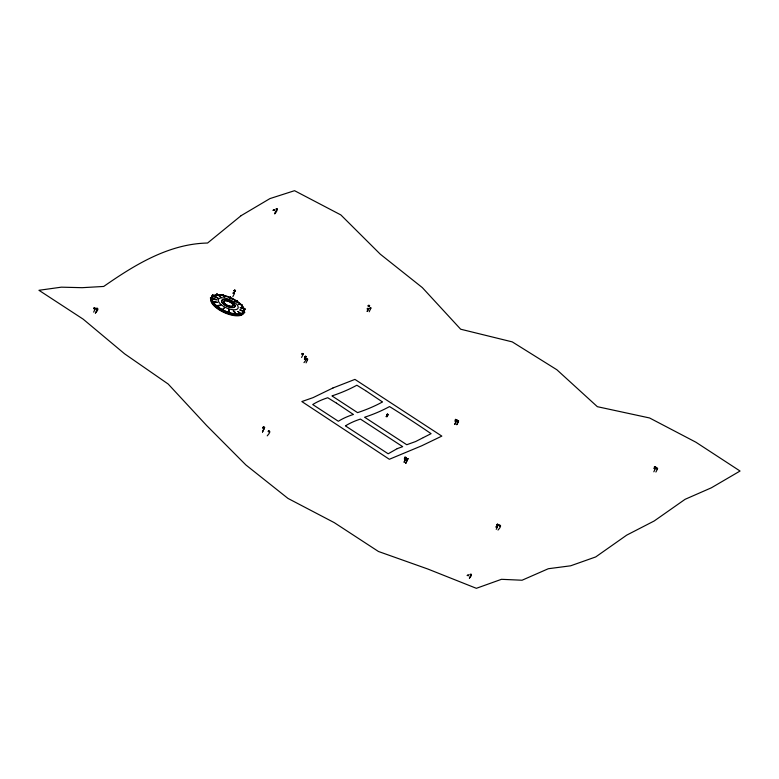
<?xml version="1.0" encoding="UTF-8"?>
<svg xmlns="http://www.w3.org/2000/svg" width="779" height="779" viewBox="0 0 779 779"><rect width="100%" height="100%" fill="white"/><g stroke="black" fill="none" stroke-linecap="round" stroke-linejoin="round"><path stroke-width="1.17" d="M210.866 297.568C207.146 298.61 226.523 302.038 210.856 297.666M229.756 298.542L230.282 296.857L229.961 298.63M230.185 297.89L230.487 296.945M222.317 309.857L221.616 310.597L224.303 307.909L222.122 309.75M228.948 309.906L229.094 313.84L228.744 309.838M237.196 300.597L236.874 301.551L237.02 300.48L235.131 301.444M223.359 294.55L222.648 295.377L223.359 294.55L224.605 297.062M215.88 306.78L216.221 305.826L220.311 305.271L216.065 305.699L215.579 306.536L218.948 306.371M236.251 314.453C235.686 316.965 236.086 311.211 233.437 310.918M242.327 304.871C242.084 306.605 241.87 303.002 238.296 304.589M217.029 293.829C215.17 294.774 219.941 293.936 220.876 297.403M211.791 302.466C212.404 299.886 210.836 304.209 213.991 302.846M237.936 311.464L241.694 314.229L241.091 315.174L239.211 313.791M244.947 308.912L244.596 309.984L244.947 308.912L240.283 307.608M212.618 294.89L212.073 295.874L212.618 294.89L217.964 298.084M93.694 308.494L94.425 307.958C95.798 308.221 94.522 309.331 93.694 308.494L95.427 308.318L93.675 312.126M94.834 308.056L95.038 308.971M97.151 309.117C93.529 308.727 101.825 306.128 95.35 313.226L97.492 308.455M234.313 290.918L234.625 290.226C236.582 290.333 234.907 291.794 233.895 290.762L234.625 290.236L233.895 290.762M232.979 293.362C233.875 293.556 236.066 290.694 232.833 296.692M273.341 210.359C275.844 209.473 272.523 210.242 272.971 210.311M276.808 209.58C275.523 208.382 275.523 209.824 276.613 208.772C279.593 208.84 270.342 220.175 277.149 208.928M262.913 427.564C263.75 428.401 265.026 427.301 263.643 427.038L262.913 427.564L264.646 427.389L262.513 432.063M263.877 428.898C262.26 427.973 262.815 428.654 264.188 428.216M264.062 427.126L264.266 428.051M262.474 431.956L264.587 427.389M301.736 354.104C302.768 354.007 304.647 351.689 301.59 357.434M302.749 353.462L302.943 354.27M269.018 431.761C265.396 431.332 273.76 428.839 267.216 435.86M305.008 357.025L305.319 356.344C307.296 356.422 305.611 357.902 304.589 356.87L305.319 356.344L304.589 356.87M305.349 359.47C301.853 359.109 309.253 356.763 303.985 362.634M306.205 359.547C307.169 359.723 309.175 356.909 306.05 362.878M368.477 306.059L368.788 305.368C370.775 305.465 369.08 306.936 368.058 305.904L368.788 305.378L368.058 305.904M368.116 309.185C364.63 309.049 371.398 306.527 367.191 311.396M367.182 311.23L368.457 308.533M369.723 308.503C371.096 308.046 369.382 308.017 369.343 308.445M369.197 311.775L370.94 307.958M386.997 414.934L387.309 414.243C389.266 414.37 387.582 415.801 386.588 414.779L387.319 414.253L386.588 414.779M386.403 416.658C388.964 415.713 385.566 416.58 386.024 416.609M405.908 458.188L404.876 457.03L404.554 457.711L406.287 457.536L404.155 462.2M404.681 458.928C407.076 457.809 403.902 458.704 404.301 458.87M405.655 458.383L405.002 458.909L405.518 459.035M404.116 462.103L406.278 457.546M407.583 459.279L407.066 459.152L407.719 458.627L407.407 459.308L406.687 458.432L406.365 459.113L407.962 458.627L405.781 463.398M405.713 463.359L407.962 458.627M456.543 420.446L455.511 419.287L455.199 419.969L456.932 419.793L454.79 424.458M456.153 421.293C454.595 420.475 454.965 420.933 456.494 420.641M455.637 421.166C456.513 419.618 456.192 421.916 454.936 421.137M454.751 424.36L456.913 419.803M457.01 421.371C458.013 421.312 459.97 418.751 456.854 424.701M458.023 420.728L458.218 421.536M456.815 424.594L458.597 420.884M467.488 575.584C470.058 574.649 466.64 575.496 467.108 575.525M468.14 575.72L468.121 574.883L468.315 575.691M470.808 575.009C467.273 574.659 474.83 572.292 469.445 578.174M469.406 578.076L471.139 574.318M497.09 524.939L497.401 524.257C499.368 524.355 497.674 525.815 496.671 524.793L497.401 524.257L496.671 524.793M497.547 526.487C493.467 528.873 499.816 522.758 496.242 529.34M496.651 527.003C497.518 525.455 497.206 527.743 495.95 526.964M497.499 525.036L498.093 524.549L497.499 525.036M499.855 526C496.272 525.562 504.48 523.069 498.005 530.071M655.587 467.78L654.555 466.621L654.243 467.303L655.976 467.127L653.834 471.792M655.197 468.627C653.659 467.78 654 468.315 655.509 467.945M654.681 468.5C655.558 466.942 655.236 469.24 653.98 468.461M656.054 468.705C656.911 468.909 659.18 465.998 655.899 472.025M241.091 315.174L241.694 314.229M234.956 301.327L237.02 300.48M234.197 293.527L233.681 293.401M370.901 307.958L370.356 307.802L370.561 308.611M307.413 359.713L306.907 359.586M657.262 468.87L656.746 468.734M233.992 292.719C232.463 292.69 234.119 293.693 233.291 292.68M307.218 358.905C305.689 358.885 307.335 359.879 306.517 358.866M657.067 468.062C655.538 468.033 657.184 469.036 656.366 468.023M302.048 353.423L302.116 354.163M457.322 420.689L457.38 421.429M212.083 301.395L217.653 302.447L212.17 301.512M240.322 307.724L244.986 309.029M94.006 307.812L94.113 308.65M263.224 426.882L263.331 427.72M210.457 298.415L213.427 299.545M470.944 574.357L470.633 575.038M239.961 309.945L244.762 312.272C244.927 314.512 242.853 309.253 239.913 310.023M212.531 294.949L217.877 298.143M212.248 295.757L214.926 297.354M237.809 311.493L241.568 314.268M216.874 293.829L220.72 297.412M233.252 310.899L236.076 314.434M223.154 294.511L224.41 297.013M226.261 299.779A7.293 3.009 24.2 0 1 235.083 306.059A7.293 3.009 24.2 0 1 226.192 305.923A7.293 3.009 24.2 0 1 222.862 299.73M244.246 311.181A17.81 7.352 24.2 0 1 223.816 311.279A17.81 7.352 24.2 0 1 212.842 296.186M220.934 295.319A17.81 7.352 24.2 0 1 223.096 295.718M230.798 298.308A17.81 7.352 24.2 0 1 233.31 299.545M236.417 301.376A17.81 7.352 24.2 0 1 238.286 302.7M241.996 306.137A17.81 7.352 24.2 0 1 243.019 307.491M244.051 311.619A17.81 7.352 24.2 0 1 242.425 314.239M240.604 314.989A17.81 7.352 24.2 0 1 218.841 309.039A17.81 7.352 24.2 0 1 212.648 296.633M243.837 312.097A17.81 7.352 24.2 0 1 223.398 312.194A17.81 7.352 24.2 0 1 212.433 297.101M240.029 314.57A17.031 7.03 24.2 0 1 214.468 304.998M213.884 304.336A17.031 7.03 24.2 0 1 211.985 301.181M240.234 314.132A17.031 7.03 24.2 0 1 235.219 314.365M232.161 313.859A17.031 7.03 24.2 0 1 228.909 312.973M227.809 312.593A17.031 7.03 24.2 0 1 216.805 306.536M236.037 301.541A17.031 7.03 24.2 0 1 237.829 302.797M96.947 308.299L96.976 309.146L96.947 308.309M235.034 290.324L235.005 291.2L235.034 290.324M273.984 209.658L274.004 210.496L273.984 209.658M276.613 208.762L276.633 209.609L276.613 208.772M263.672 428.08L263.701 428.927L263.672 428.09M268.813 430.953L268.843 431.79L268.813 430.962M305.738 356.431L305.699 357.318L305.728 356.431M305.144 358.661L305.173 359.499L305.154 358.671M367.922 308.377L367.941 309.214L367.922 308.377M369.197 305.465L369.168 306.342L369.197 305.465M387.036 415.957L387.056 416.794L387.036 415.967M387.728 414.34L387.689 415.217L387.728 414.34M405.703 457.273L405.664 458.149L405.703 457.273M456.338 419.53L456.299 420.407L456.338 419.53M499.66 525.192L499.68 526.029L499.66 525.192M655.382 466.855L655.343 467.741L655.382 466.864M241.12 215.656L207.584 243.029C168.77 243.808 134.601 264.948 103.714 286.448L82.146 287.685L61.375 287.169L38.95 290.294L83.129 319.127L124.63 353.841L168.186 384.037L206.601 425.48L245.901 464.975L287.977 498.414L334.269 522.641L378.448 551.483L427.807 569.011L476.358 588.311L501.472 579.313L522.057 580.228L548.319 568.728L570.666 565.797L595.721 556.936L626.706 535.134L654.185 520.985L685.111 499.3L711.373 487.8L740.05 471.032L695.871 442.199L649.579 417.972L597.357 406.687L556.878 369.762L512.251 341.884L460.671 329.215L422.335 287.607L380.259 254.168L340.842 214.916L294.55 190.689L269.933 198.596L241.12 215.656M397.241 448.636L388.176 453.787L345.418 425.879A207.847 85.203 24.6 0 1 360.443 419.083L402.685 446.659L397.241 448.636M332.974 387.971L313.031 397.65L301.833 401.555L389.344 459.279L421.643 445.822L441.829 436.104L354.932 379.392L332.974 387.971M423.328 437.594L415.626 441.537L406.765 444.731L364.64 417.242A433.621 177.748 24.6 0 0 389.539 406.56A556.956 228.305 24.6 0 1 431.079 433.669L423.328 437.594M365.614 390.649L356.85 385.225A433.621 177.748 24.6 0 1 331.951 395.907L357.571 412.627A433.621 177.748 24.6 0 0 382.479 401.954L365.614 390.649M336.509 403.162L327.745 397.738A207.847 85.203 24.6 0 0 312.72 404.544L338.349 421.264A207.847 85.203 24.6 0 1 353.374 414.467L336.509 403.162M225.102 304.151A5.151 2.123 24.2 0 0 232.989 305.777A5.151 2.123 24.2 0 0 226.864 300.908A5.151 2.123 24.2 0 0 225.102 304.151M223.846 304.19A7.293 3.009 24.2 0 0 235.005 306.498A7.293 3.009 24.2 0 0 226.348 299.594A7.293 3.009 24.2 0 0 223.846 304.19M225.18 303.966A5.151 2.123 24.2 0 0 233.067 305.602A5.151 2.123 24.2 0 0 226.952 300.723A5.151 2.123 24.2 0 0 225.18 303.966M217.02 306.059A17.031 7.03 24.2 0 0 243.291 311.843A17.031 7.03 24.2 0 0 223.515 295.65A17.031 7.03 24.2 0 0 217.02 306.059M221.324 304.784A10.76 4.44 24.2 0 0 237.926 308.445A10.76 4.44 24.2 0 0 225.423 298.211A10.76 4.44 24.2 0 0 221.324 304.784M216.523 306.128A17.81 7.352 24.2 0 0 243.993 312.184A17.81 7.352 24.2 0 0 223.31 295.251A17.81 7.352 24.2 0 0 216.523 306.128"/></g></svg>
